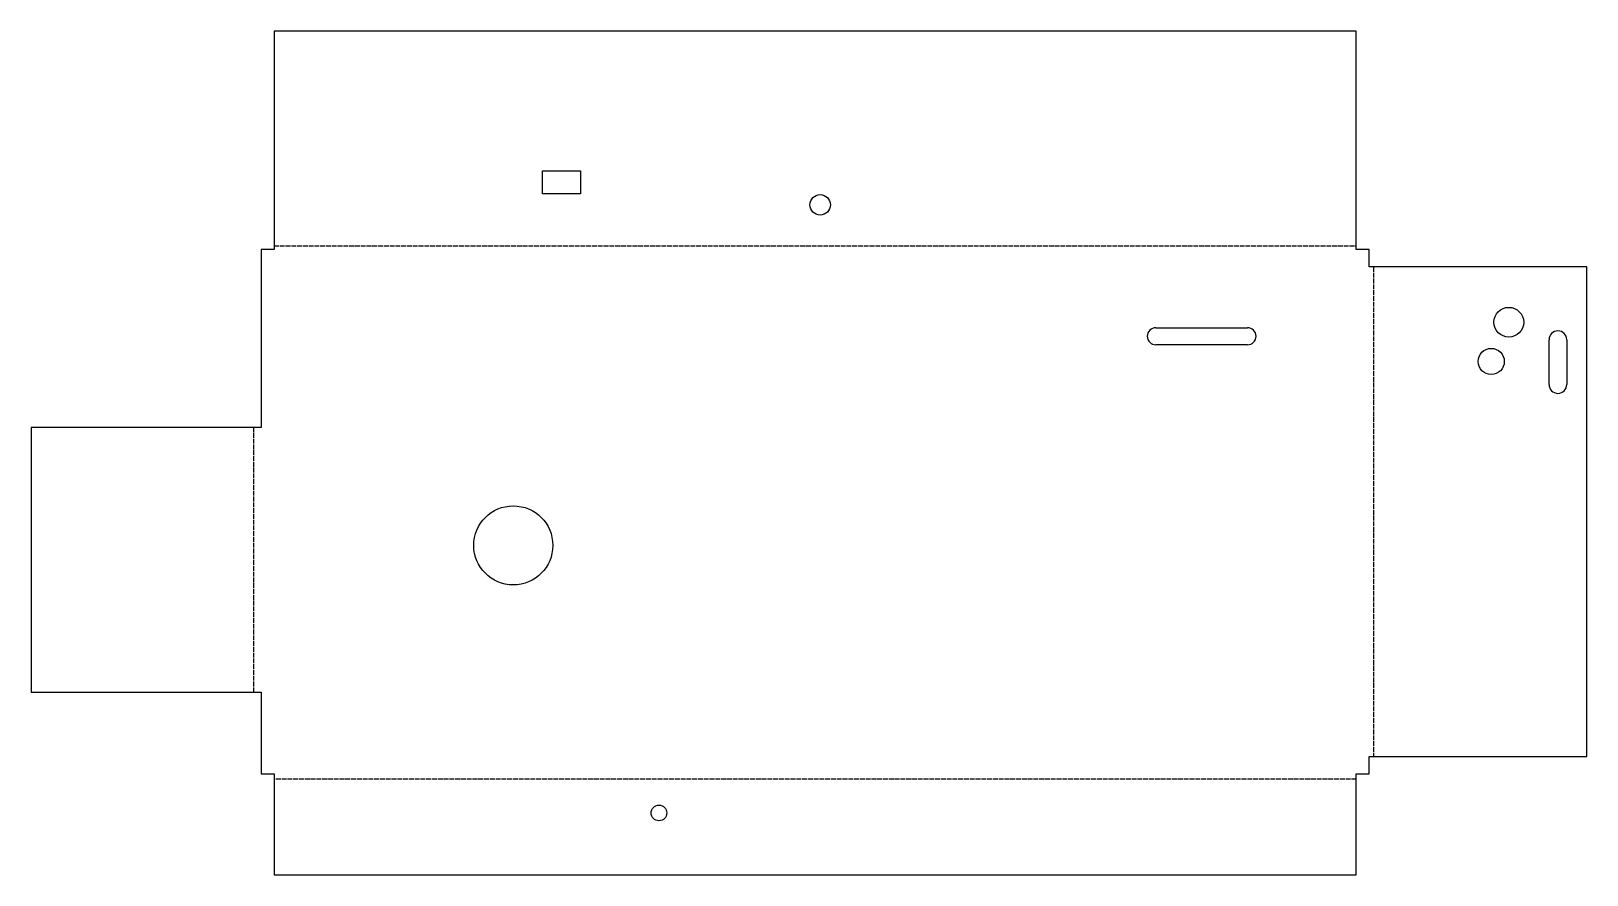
# Model space of a CAD drawing. Header units: millimetres. Extents: x -61 to 349, y -27 to 196.
import ezdxf

# ---------------------------------------------------------------- set-up
doc = ezdxf.new("R2010")
doc.units = ezdxf.units.MM
doc.linetypes.add('DASHED', pattern=[1.524, 1.27, -0.254])
doc.layers.add('BEND', color=7, linetype='Continuous')
doc.layers.add('CUT', color=7, linetype='Continuous')

msp = doc.modelspace()

# ---------------------------------------------------------------- linework, layer by layer
at = {"layer": 'BEND', "color": 1, "linetype": 'DASHED'}
for p, q in [((3.4, 139.12), (288.64, 139.12)), ((293.21, 133.58), (293.21, 4.6)), ((-1.88, 21.51), (-1.88, 91.25)), ((288.64, -1.41), (3.4, -1.41))]:
    msp.add_line(p, q, dxfattribs=at)
at = {"layer": 'CUT'}
for p, q in [((288.64, 195.74), (3.4, 195.74)), ((3.4, 195.74), (3.4, 138.18)), ((288.64, 138.18), (288.64, 195.74)), ((74.2, 152.84), (74.2, 158.92)), ((74.2, 158.92), (84.18, 158.92)), ((84.18, 158.92), (84.18, 152.84)), ((84.18, 152.84), (74.2, 152.84)), ((3.4, 138.18), (0, 138.18)), ((0, 138.18), (0, 91.25)), ((292.04, 138.18), (288.64, 138.18)), ((292.04, 133.58), (292.04, 138.18)), ((349.42, 133.58), (292.04, 133.58)), ((349.42, 4.6), (349.42, 133.58)), ((235.8, 117.57), (259.98, 117.57)), ((259.98, 113.08), (235.8, 113.08)), ((339.45, 102.62), (339.45, 114.41)), ((344.13, 114.41), (344.13, 102.62)), ((0, 91.25), (-60.62, 91.25)), ((-60.62, 91.25), (-60.62, 21.51)), ((-60.62, 21.51), (0, 21.51)), ((0, 21.51), (0, 0)), ((292.04, 0), (292.04, 4.6)), ((292.04, 4.6), (349.42, 4.6)), ((0, 0), (3.4, 0)), ((3.4, 0), (3.4, -26.63)), ((288.64, -26.63), (288.64, 0)), ((288.64, 0), (292.04, 0)), ((3.4, -26.63), (288.64, -26.63))]:
    msp.add_line(p, q, dxfattribs=at)
for centre, radius in [((147.34, 149.97), 2.69), ((328.84, 119.02), 3.92), ((324.21, 108.68), 3.45), ((66.46, 60.21), 10.41), ((104.86, -10.32), 2.06)]:
    msp.add_circle(centre, radius, dxfattribs=at)
for centre, radius, start, end in [((235.8, 115.32), 2.25, 90, -90), ((259.98, 115.32), 2.25, -90, 90), ((341.79, 114.41), 2.34, 0, 180), ((341.79, 102.62), 2.34, 180, 0)]:
    msp.add_arc(centre, radius, start, end, dxfattribs=at)

doc.saveas('drawing.dxf')
